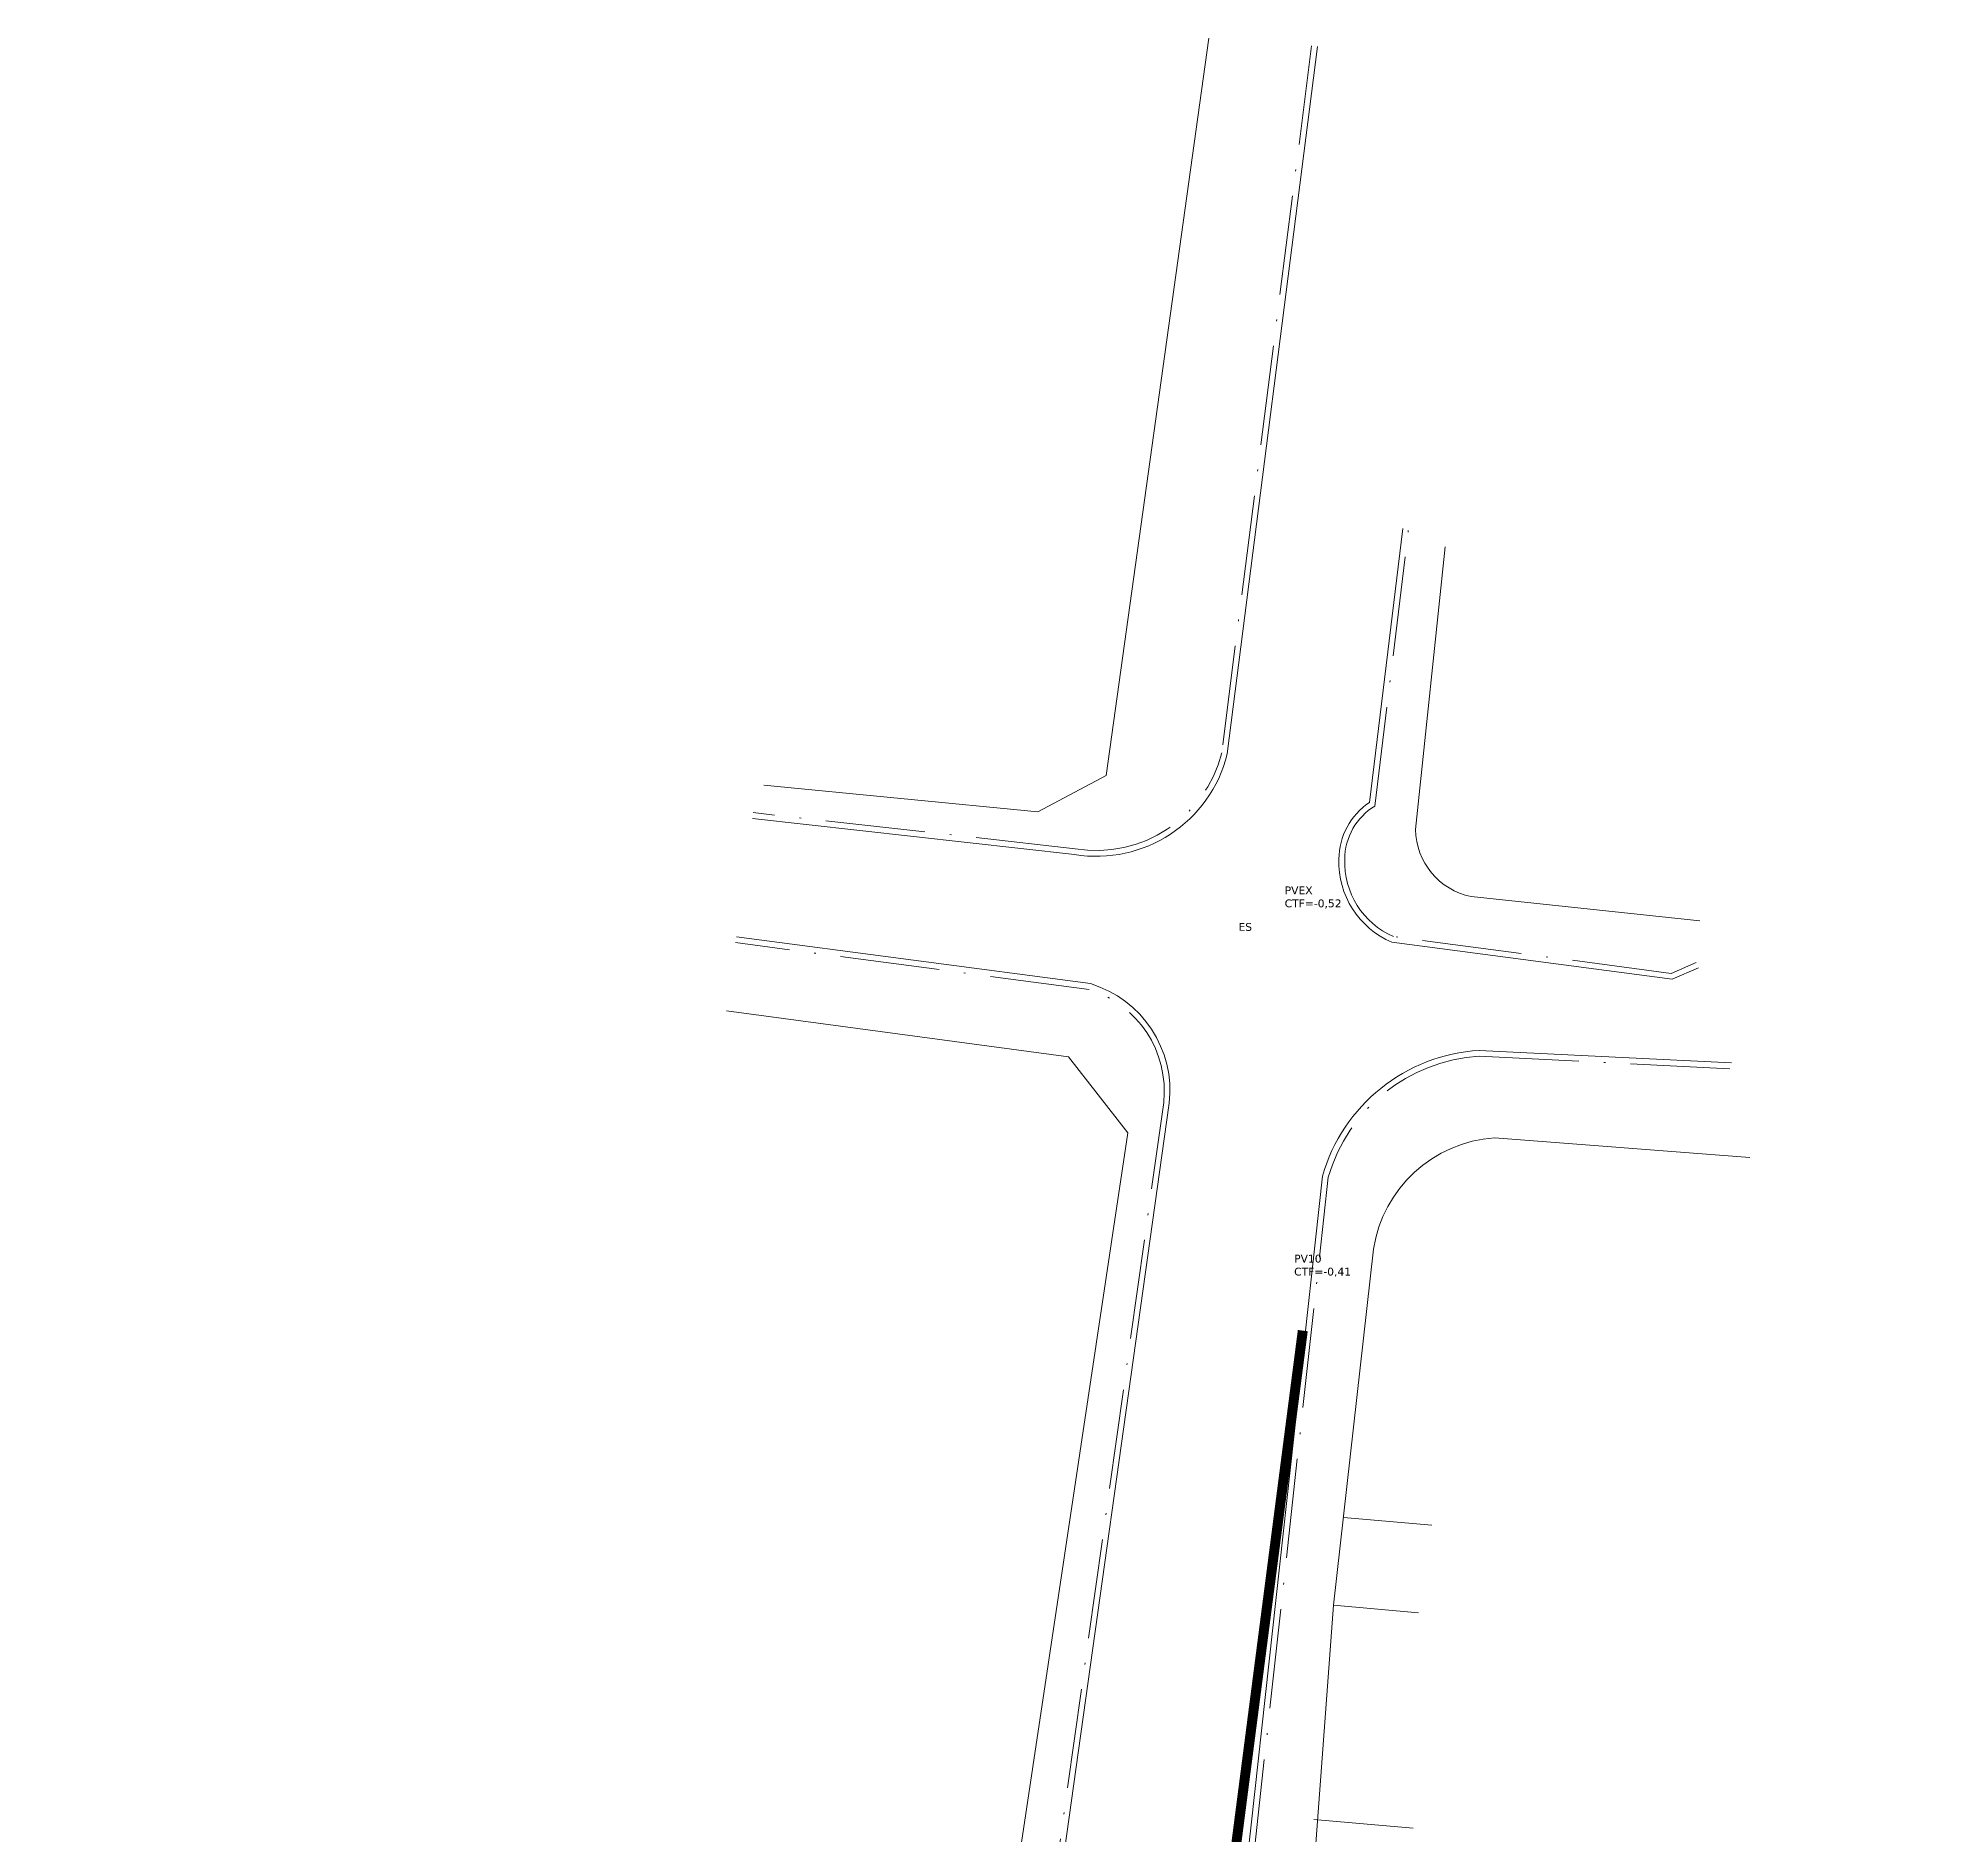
# Model space of a CAD drawing. Header units: metres. Extents: x 359101 to 360669, y 7352318 to 7353133.
# Drawn here: x 359250.2 to 359365.2, y 7353025 to 7353133.1 of the extents above; entities that cross this region are included whole.
import ezdxf

# ---------------------------------------------------------------- set-up
doc = ezdxf.new("R2010")
doc.units = ezdxf.units.M
doc.header["$LTSCALE"] = 2.5
doc.linetypes.add('AVT-LIN-GUIA DE RUA', pattern=[1.44, 0.96, -0.24, 0, -0.24])
for name, color, linetype, lineweight, true_color in [('AVT-LT-CAD-ETIQUETA NUMERO DE CASA', 252, 'Continuous', 0, 0x858585), ('AVT-LT-URB-DIVISA TERRENO OU AL PREDIAL', 251, 'Continuous', 13, 0x5c5c5c), ('AVT-LT-VIA-GUIA', 8, 'AVT-LIN-GUIA DE RUA', 15, 0x6e6e6e), ('AVT-LT-VIA-SARJETA', 253, 'Continuous', 0, 0xa6a6a6)]:
    doc.layers.add(name, color=color, linetype=linetype, lineweight=lineweight, true_color=true_color)
doc.layers.add('LIN - REDE 600 - PLUVIAL', color=24, linetype='Continuous')
doc.styles.get("Standard").update_dxf_attribs({"font": 'arial.ttf'})

msp = doc.modelspace()

# ---------------------------------------------------------------- linework, layer by layer
at = {"layer": 'AVT-LT-URB-DIVISA TERRENO OU AL PREDIAL', "flags": 128}
for points in [[(359293.84, 7353088.15), (359310.32, 7353086.53), (359314.44, 7353088.72), (359320.62, 7353133.09)], [(359250.19, 7352902.45), (359289.82, 7352897.03), (359306.45, 7353022.88), (359309.05, 7353022.51), (359315.74, 7353067.22), (359312.17, 7353071.79), (359291.59, 7353074.56)]]:
    msp.add_lwpolyline(points, dxfattribs=at)
for points in [[(359334.84, 7353102.49), (359333.05, 7353085.48, 0.351546), (359336.4, 7353081.44), (359350.15, 7353079.99)], [(359353.17, 7353065.73), (359337.81, 7353066.93, 0.348438), (359330.52, 7353060.23), (359328.12, 7353038.79), (359326.83, 7353021.47, 0.388494), (359329.09, 7353019.3), (359335.72, 7353018.59), (359345.34, 7353017.39), (359354.7, 7353016.01), (359365.06, 7353014.63), (359375.28, 7353013.14), (359385.65, 7353011.52), (359396.2, 7353009.78), (359406.4, 7353008.44), (359416.54, 7353006.85), (359425.74, 7353005.56), (359435.3, 7353003.81), (359444.77, 7353002.53), (359455.01, 7353001.53), (359470.62, 7352999.53, 0.35821), (359475.26, 7353002.43), (359477.56, 7353016.22)]]:
    msp.add_lwpolyline(points, format="xyb", dxfattribs=at)
at = {"layer": 'AVT-LT-URB-DIVISA TERRENO OU AL PREDIAL', "ltscale": 2.5}
for points in [[(359328.71, 7353044.08), (359334.04, 7353043.62)], [(359328.12, 7353038.79), (359333.24, 7353038.34)], [(359326.94, 7353025.91), (359332.92, 7353025.38)]]:
    msp.add_lwpolyline(points, dxfattribs=at)
at = {"layer": 'AVT-LT-VIA-GUIA', "ltscale": 2.5}
for points in [[(359326.8, 7353132.64), (359321.39, 7353090.09, -0.389711), (359312.58, 7353084.32), (359293.2, 7353086.49)], [(359349.93, 7353077.48), (359348.44, 7353076.82), (359331.73, 7353079.03, -0.30669), (359328.79, 7353083.69, -0.260553), (359330.61, 7353086.89), (359332.63, 7353103.55)], [(359310.85, 7353018.79), (359317.9, 7353069.05, 0.35924), (359313.42, 7353075.85), (359292.14, 7353078.67)], [(359479.86, 7353016.55), (359476.9, 7353000.35, -0.309394), (359471.98, 7352996.88), (359407.49, 7353006.38), (359328.33, 7353017.21, -0.363198), (359323.3, 7353023.55), (359327.8, 7353064.55, -0.317658), (359336.89, 7353071.83), (359352.05, 7353071.08)]]:
    msp.add_lwpolyline(points, format="xyb", dxfattribs=at)
at = {"layer": 'AVT-LT-VIA-SARJETA', "ltscale": 2.5}
for points in [[(359327.15, 7353132.59), (359321.73, 7353090.02, -0.390147), (359312.53, 7353083.97), (359293.16, 7353086.14)], [(359350.07, 7353077.15), (359348.49, 7353076.46), (359331.63, 7353078.69, -0.309084), (359328.44, 7353083.69, -0.249098), (359330.28, 7353087.1), (359332.28, 7353103.59)], [(359311.2, 7353018.74), (359318.24, 7353069, 0.36072), (359313.5, 7353076.2), (359292.19, 7353079.01)], [(359480.21, 7353016.49), (359477.24, 7353000.26, -0.312284), (359471.95, 7352996.53), (359407.44, 7353006.03), (359328.27, 7353016.86, -0.364336), (359322.95, 7353023.57), (359327.45, 7353064.61, -0.318964), (359336.89, 7353072.18), (359352.07, 7353071.43)]]:
    msp.add_lwpolyline(points, format="xyb", dxfattribs=at)
at = {"layer": 'LIN - REDE 600 - PLUVIAL', "const_width": 0.6}
msp.add_lwpolyline([(359299.46, 7352849.47), (359301.89, 7352871.76), (359304.31, 7352889.61), (359304.97, 7352895.33), (359305.37, 7352899.31), (359307.09, 7352913.67), (359311.71, 7352949.03), (359315.82, 7352977.78), (359318.06, 7352994.75), (359319.64, 7353003.61), (359320.79, 7353013.56), (359321.93, 7353021.83), (359326.27, 7353055.32)], dxfattribs=at)

# ---------------------------------------------------------------- texts
at = {"layer": 'AVT-LT-CAD-ETIQUETA NUMERO DE CASA', "char_height": 0.47, "attachment_point": 1}
for s, width, heights, insert in [('{\\fVerdana|b0|i0|c0|p34;PVEX\\PCTF=-0,52}', 5.0084, [1.44], (359325.18, 7353082.05, -992.87)), ('{\\fVerdana|b0|i0|c0|p34;ES}', 0.47, [0.574], (359322.4, 7353079.85, 410.72)), ('{\\fVerdana|b0|i0|c0|p34;ES}', 0.47, [0.574], (359322.4, 7353079.85, 410.72)), ('{\\fVerdana|b0|i0|c0|p34;PV10\\PCTF=-0,41}', 5.0084, [1.44], (359325.75, 7353059.89, -992.87))]:
    msp.add_mtext_dynamic_manual_height_columns(s, width=width, gutter_width=1, heights=heights, dxfattribs=dict(at, insert=insert))

doc.saveas('drawing.dxf')
